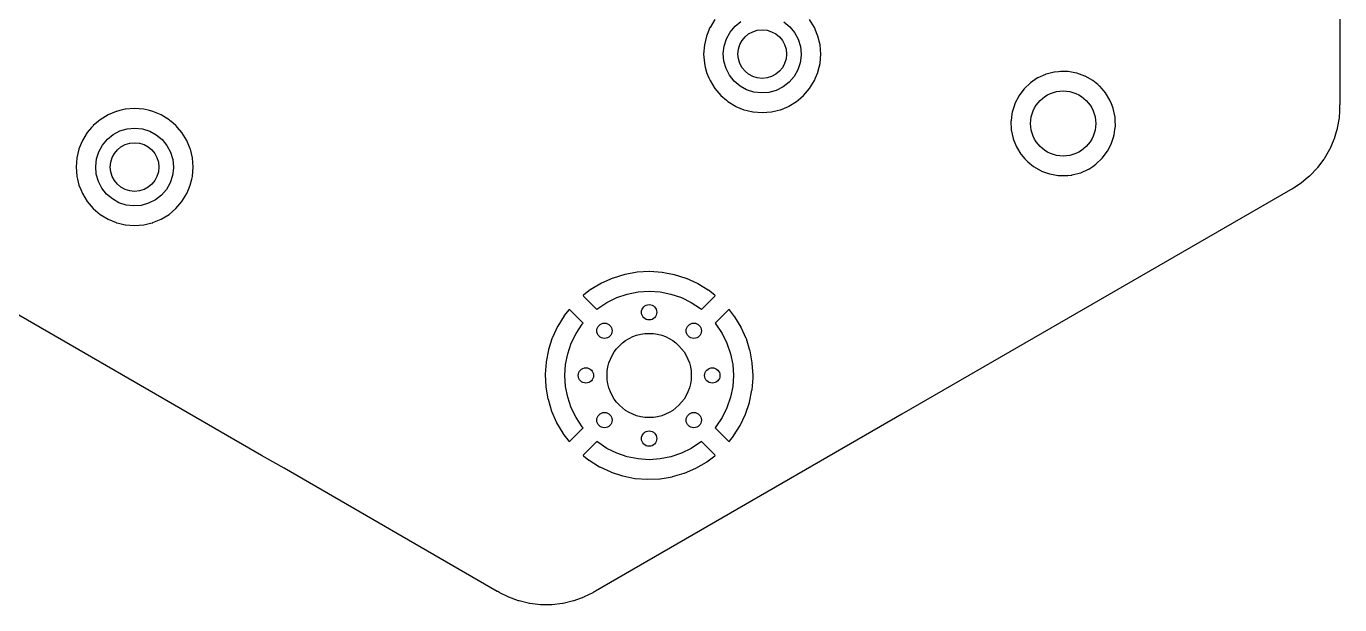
# Model space of a CAD drawing. Extents: x 189 to 319, y -167 to -61.
# Drawn here: x 284.92 to 319.22, y -166.42 to -151.31 of the extents above; entities that cross this region are included whole.
import ezdxf

# ---------------------------------------------------------------- set-up
doc = ezdxf.new("R2010")
doc.units = 0
doc.layers.add('BLACK', color=7, linetype='CONTINUOUS')

msp = doc.modelspace()

# ---------------------------------------------------------------- linework, layer by layer
at = {"layer": 'BLACK', "linetype": 'CONTINUOUS'}
for p, q in [((319.222, -144.807), (319.222, -153.354)), ((302.903, -151.135), (302.778, -151.34)), ((303.43, -151.308), (303.584, -151.184)), ((304.709, -151.192), (304.861, -151.318)), ((305.503, -151.34), (305.378, -151.135)), ((302.685, -151.566), (302.631, -151.79)), ((302.686, -151.562), (302.685, -151.566)), ((302.703, -151.521), (302.686, -151.562)), ((302.776, -151.344), (302.703, -151.521)), ((302.778, -151.34), (302.776, -151.344)), ((302.776, -151.344), (302.776, -151.344)), ((303.207, -151.634), (303.302, -151.46)), ((303.302, -151.46), (303.43, -151.308)), ((304.861, -151.318), (304.987, -151.472)), ((304.987, -151.472), (305.08, -151.647)), ((305.505, -151.344), (305.503, -151.34)), ((305.578, -151.521), (305.505, -151.344)), ((305.505, -151.344), (305.505, -151.344)), ((305.595, -151.562), (305.578, -151.521)), ((305.596, -151.566), (305.595, -151.562)), ((305.65, -151.79), (305.596, -151.566)), ((302.63, -151.795), (302.611, -152.034)), ((302.631, -151.79), (302.63, -151.795)), ((302.631, -151.79), (302.631, -151.79)), ((303.125, -152.02), (303.147, -151.823)), ((303.147, -151.823), (303.207, -151.634)), ((305.08, -151.647), (305.137, -151.837)), ((305.137, -151.837), (305.156, -152.034)), ((305.651, -151.795), (305.65, -151.79)), ((305.65, -151.79), (305.65, -151.79)), ((305.67, -152.034), (305.651, -151.795)), ((302.611, -152.034), (302.63, -152.273)), ((302.63, -152.273), (302.631, -152.278)), ((302.631, -152.278), (302.631, -152.278)), ((302.631, -152.278), (302.654, -152.373)), ((303.141, -152.218), (303.125, -152.02)), ((303.196, -152.408), (303.141, -152.218)), ((305.131, -152.259), (305.069, -152.447)), ((305.156, -152.062), (305.131, -152.259)), ((305.156, -152.034), (305.156, -152.062)), ((305.627, -152.373), (305.65, -152.278)), ((305.65, -152.278), (305.651, -152.273)), ((305.65, -152.278), (305.65, -152.278)), ((305.651, -152.273), (305.67, -152.034)), ((302.654, -152.373), (302.686, -152.507)), ((302.686, -152.507), (302.688, -152.511)), ((302.688, -152.511), (302.688, -152.511)), ((302.688, -152.511), (302.748, -152.655)), ((303.286, -152.584), (303.196, -152.408)), ((303.41, -152.74), (303.286, -152.584)), ((304.971, -152.62), (304.841, -152.77)), ((305.069, -152.447), (304.971, -152.62)), ((305.533, -152.655), (305.593, -152.511)), ((305.593, -152.511), (305.595, -152.507)), ((305.593, -152.511), (305.593, -152.511)), ((305.595, -152.507), (305.627, -152.373)), ((311.542, -152.563), (311.341, -152.653)), ((311.547, -152.56), (311.542, -152.563)), ((311.542, -152.563), (311.542, -152.563)), ((311.552, -152.559), (311.547, -152.56)), ((311.765, -152.504), (311.552, -152.559)), ((311.552, -152.559), (311.552, -152.559)), ((311.77, -152.502), (311.765, -152.504)), ((311.765, -152.504), (311.765, -152.504)), ((311.775, -152.502), (311.77, -152.502)), ((311.875, -152.494), (311.775, -152.502)), ((311.775, -152.502), (311.775, -152.502)), ((311.942, -152.488), (311.875, -152.494)), ((312.104, -152.488), (311.942, -152.488)), ((312.106, -152.488), (312.104, -152.488)), ((312.111, -152.488), (312.106, -152.488)), ((312.106, -152.488), (312.106, -152.488)), ((312.128, -152.489), (312.111, -152.488)), ((312.132, -152.49), (312.128, -152.489)), ((312.35, -152.529), (312.132, -152.49)), ((312.132, -152.49), (312.132, -152.49)), ((312.355, -152.53), (312.35, -152.529)), ((312.35, -152.529), (312.35, -152.529)), ((312.36, -152.532), (312.355, -152.53)), ((312.567, -152.607), (312.36, -152.532)), ((312.36, -152.532), (312.36, -152.532)), ((312.572, -152.609), (312.567, -152.607)), ((312.567, -152.607), (312.567, -152.607)), ((312.773, -152.723), (312.572, -152.609)), ((302.748, -152.655), (302.778, -152.728)), ((302.778, -152.728), (302.903, -152.933)), ((302.903, -152.933), (303.059, -153.115)), ((303.561, -152.868), (303.41, -152.74)), ((303.734, -152.965), (303.561, -152.868)), ((303.922, -153.026), (303.734, -152.965)), ((304.685, -152.892), (304.508, -152.981)), ((304.841, -152.77), (304.685, -152.892)), ((305.222, -153.115), (305.378, -152.933)), ((305.378, -152.933), (305.503, -152.728)), ((305.503, -152.728), (305.533, -152.655)), ((310.978, -152.943), (310.84, -153.128)), ((311.145, -152.784), (310.978, -152.943)), ((311.271, -152.699), (311.145, -152.784)), ((311.332, -152.658), (311.271, -152.699)), ((311.336, -152.655), (311.332, -152.658)), ((311.332, -152.658), (311.332, -152.658)), ((311.341, -152.653), (311.336, -152.655)), ((312.777, -152.726), (312.773, -152.723)), ((312.902, -152.829), (312.777, -152.726)), ((312.777, -152.726), (312.777, -152.726)), ((312.951, -152.869), (312.902, -152.829)), ((312.955, -152.873), (312.951, -152.869)), ((313.015, -152.943), (312.955, -152.873)), ((312.955, -152.873), (312.955, -152.873)), ((313.102, -153.043), (313.015, -152.943)), ((303.059, -153.115), (303.063, -153.119)), ((303.063, -153.119), (303.206, -153.241)), ((303.206, -153.241), (303.242, -153.271)), ((303.242, -153.271), (303.446, -153.397)), ((304.119, -153.05), (303.922, -153.026)), ((304.317, -153.035), (304.119, -153.05)), ((304.508, -152.981), (304.317, -153.035)), ((304.835, -153.397), (305.039, -153.271)), ((305.039, -153.271), (305.075, -153.241)), ((305.075, -153.241), (305.218, -153.119)), ((305.218, -153.119), (305.222, -153.115)), ((310.748, -153.311), (310.736, -153.334)), ((310.838, -153.133), (310.748, -153.311)), ((310.84, -153.128), (310.838, -153.133)), ((313.222, -153.241), (313.102, -153.043)), ((313.259, -153.334), (313.222, -153.241)), ((287.056, -153.622), (286.851, -153.747)), ((287.06, -153.62), (287.056, -153.622)), ((287.273, -153.532), (287.06, -153.62)), ((287.06, -153.62), (287.06, -153.62)), ((287.277, -153.53), (287.273, -153.532)), ((287.273, -153.532), (287.273, -153.532)), ((287.363, -153.509), (287.277, -153.53)), ((287.506, -153.475), (287.363, -153.509)), ((287.511, -153.474), (287.506, -153.475)), ((287.506, -153.475), (287.506, -153.475)), ((287.75, -153.455), (287.511, -153.474)), ((287.989, -153.474), (287.75, -153.455)), ((287.994, -153.475), (287.989, -153.474)), ((288.137, -153.509), (287.994, -153.475)), ((287.994, -153.475), (287.994, -153.475)), ((288.223, -153.53), (288.137, -153.509)), ((288.227, -153.532), (288.223, -153.53)), ((288.44, -153.62), (288.227, -153.532)), ((288.227, -153.532), (288.227, -153.532)), ((288.444, -153.622), (288.44, -153.62)), ((288.44, -153.62), (288.44, -153.62)), ((288.649, -153.747), (288.444, -153.622)), ((303.446, -153.397), (303.451, -153.399)), ((303.451, -153.399), (303.451, -153.399)), ((303.451, -153.399), (303.663, -153.487)), ((303.663, -153.487), (303.668, -153.488)), ((303.668, -153.488), (303.749, -153.508)), ((303.749, -153.508), (303.896, -153.543)), ((303.896, -153.543), (303.896, -153.543)), ((303.896, -153.543), (303.901, -153.544)), ((303.901, -153.544), (304.14, -153.563)), ((304.14, -153.563), (304.38, -153.544)), ((304.38, -153.544), (304.384, -153.543)), ((304.384, -153.543), (304.531, -153.508)), ((304.384, -153.543), (304.384, -153.543)), ((304.531, -153.508), (304.613, -153.488)), ((304.613, -153.488), (304.618, -153.487)), ((304.618, -153.487), (304.83, -153.399)), ((304.83, -153.399), (304.835, -153.397)), ((304.83, -153.399), (304.83, -153.399)), ((310.663, -153.591), (310.638, -153.776)), ((310.668, -153.554), (310.663, -153.591)), ((310.669, -153.549), (310.668, -153.554)), ((310.716, -153.397), (310.669, -153.549)), ((310.669, -153.549), (310.669, -153.549)), ((310.736, -153.334), (310.716, -153.397)), ((313.303, -153.447), (313.259, -153.334)), ((313.307, -153.455), (313.303, -153.447)), ((313.354, -153.681), (313.307, -153.455)), ((319.215, -153.53), (319.206, -153.681)), ((319.22, -153.438), (319.215, -153.53)), ((319.22, -153.373), (319.217, -153.397)), ((319.217, -153.397), (319.218, -153.409)), ((319.218, -153.409), (319.219, -153.414)), ((319.219, -153.414), (319.22, -153.438)), ((319.222, -153.354), (319.22, -153.373)), ((286.627, -153.952), (286.513, -154.085)), ((286.665, -153.907), (286.627, -153.952)), ((286.669, -153.903), (286.665, -153.907)), ((286.806, -153.786), (286.669, -153.903)), ((286.847, -153.75), (286.806, -153.786)), ((286.851, -153.747), (286.847, -153.75)), ((286.847, -153.75), (286.847, -153.75)), ((287.369, -154.042), (287.56, -153.986)), ((287.56, -153.986), (287.757, -153.968)), ((287.757, -153.968), (287.954, -153.989)), ((287.954, -153.989), (288.144, -154.047)), ((288.653, -153.75), (288.649, -153.747)), ((288.691, -153.783), (288.653, -153.75)), ((288.653, -153.75), (288.653, -153.75)), ((288.694, -153.786), (288.691, -153.783)), ((288.831, -153.903), (288.694, -153.786)), ((288.835, -153.907), (288.831, -153.903)), ((288.873, -153.952), (288.835, -153.907)), ((288.987, -154.085), (288.873, -153.952)), ((310.638, -153.776), (310.637, -153.783)), ((310.637, -153.783), (310.646, -154.014)), ((313.332, -154.14), (313.35, -154.008)), ((313.35, -154.008), (313.362, -153.917)), ((313.358, -153.787), (313.354, -153.681)), ((313.362, -153.903), (313.358, -153.787)), ((313.363, -153.912), (313.362, -153.903)), ((313.362, -153.917), (313.363, -153.912)), ((313.362, -153.917), (313.362, -153.917)), ((319.153, -153.985), (319.128, -154.067)), ((319.156, -153.97), (319.153, -153.985)), ((319.204, -153.699), (319.156, -153.969)), ((319.156, -153.969), (319.156, -153.97)), ((319.206, -153.685), (319.204, -153.699)), ((319.206, -153.681), (319.206, -153.685)), ((286.386, -154.294), (286.298, -154.507)), ((286.387, -154.29), (286.386, -154.294)), ((286.386, -154.294), (286.386, -154.294)), ((286.513, -154.085), (286.387, -154.29)), ((286.912, -154.41), (287.039, -154.258)), ((287.039, -154.258), (287.194, -154.134)), ((287.194, -154.134), (287.369, -154.042)), ((288.144, -154.047), (288.318, -154.142)), ((288.318, -154.142), (288.471, -154.268)), ((288.471, -154.268), (288.596, -154.422)), ((289.113, -154.29), (288.987, -154.085)), ((289.114, -154.294), (289.113, -154.29)), ((289.202, -154.507), (289.114, -154.294)), ((289.114, -154.294), (289.114, -154.294)), ((310.646, -154.014), (310.693, -154.239)), ((310.693, -154.239), (310.695, -154.244)), ((310.695, -154.244), (310.695, -154.244)), ((310.695, -154.244), (310.715, -154.294)), ((310.715, -154.294), (310.778, -154.454)), ((313.264, -154.361), (313.314, -154.2)), ((313.314, -154.2), (313.331, -154.145)), ((313.331, -154.145), (313.332, -154.14)), ((313.331, -154.145), (313.331, -154.145)), ((319.069, -154.262), (318.96, -154.515)), ((319.074, -154.248), (319.069, -154.262)), ((319.128, -154.067), (319.074, -154.248)), ((286.294, -154.516), (286.241, -154.74)), ((286.296, -154.512), (286.294, -154.516)), ((286.298, -154.507), (286.296, -154.512)), ((286.756, -154.773), (286.816, -154.584)), ((286.816, -154.584), (286.912, -154.41)), ((288.596, -154.422), (288.689, -154.597)), ((288.689, -154.597), (288.747, -154.787)), ((289.204, -154.512), (289.202, -154.507)), ((289.206, -154.516), (289.204, -154.512)), ((289.259, -154.74), (289.206, -154.516)), ((310.778, -154.454), (310.898, -154.651)), ((310.898, -154.651), (310.901, -154.655)), ((310.901, -154.655), (310.997, -154.766)), ((313.022, -154.751), (313.16, -154.566)), ((313.16, -154.566), (313.214, -154.458)), ((313.214, -154.458), (313.262, -154.365)), ((313.262, -154.365), (313.264, -154.361)), ((313.262, -154.365), (313.262, -154.365)), ((318.953, -154.528), (318.816, -154.766)), ((318.96, -154.515), (318.953, -154.528)), ((286.24, -154.745), (286.221, -154.984)), ((286.221, -154.984), (286.24, -155.223)), ((286.241, -154.74), (286.24, -154.745)), ((286.241, -154.74), (286.241, -154.74)), ((286.734, -154.97), (286.756, -154.773)), ((286.751, -155.168), (286.734, -154.97)), ((288.766, -155.012), (288.741, -155.209)), ((288.747, -154.787), (288.766, -154.984)), ((288.766, -154.984), (288.766, -155.012)), ((289.26, -154.745), (289.259, -154.74)), ((289.259, -154.74), (289.259, -154.74)), ((289.279, -154.984), (289.26, -154.745)), ((289.26, -155.223), (289.279, -154.984)), ((310.997, -154.766), (311.049, -154.825)), ((311.049, -154.825), (311.075, -154.846)), ((311.075, -154.846), (311.223, -154.968)), ((311.223, -154.968), (311.223, -154.968)), ((311.223, -154.968), (311.227, -154.972)), ((311.227, -154.972), (311.428, -155.086)), ((312.664, -155.039), (312.668, -155.036)), ((312.668, -155.036), (312.772, -154.967)), ((312.668, -155.036), (312.668, -155.036)), ((312.772, -154.967), (312.855, -154.911)), ((312.855, -154.911), (313.022, -154.751)), ((318.634, -155.01), (318.445, -155.21)), ((318.643, -154.999), (318.634, -155.01)), ((318.808, -154.778), (318.643, -154.999)), ((318.643, -154.999), (318.643, -154.999)), ((318.816, -154.766), (318.808, -154.778)), ((286.24, -155.223), (286.241, -155.228)), ((286.241, -155.228), (286.241, -155.228)), ((286.241, -155.228), (286.258, -155.302)), ((286.258, -155.302), (286.296, -155.457)), ((286.805, -155.358), (286.751, -155.168)), ((286.896, -155.534), (286.805, -155.358)), ((288.741, -155.209), (288.678, -155.397)), ((289.204, -155.457), (289.242, -155.302)), ((289.242, -155.302), (289.259, -155.228)), ((289.259, -155.228), (289.26, -155.223)), ((289.259, -155.228), (289.259, -155.228)), ((311.428, -155.086), (311.433, -155.088)), ((311.433, -155.088), (311.433, -155.088)), ((311.433, -155.088), (311.64, -155.163)), ((311.64, -155.163), (311.64, -155.163)), ((311.64, -155.163), (311.645, -155.164)), ((311.645, -155.164), (311.65, -155.165)), ((311.65, -155.165), (311.65, -155.165)), ((311.65, -155.165), (311.868, -155.205)), ((311.868, -155.205), (311.868, -155.205)), ((311.868, -155.205), (311.872, -155.206)), ((311.872, -155.206), (311.889, -155.206)), ((311.889, -155.206), (311.894, -155.207)), ((311.894, -155.207), (311.894, -155.207)), ((311.894, -155.207), (311.896, -155.207)), ((311.896, -155.207), (312.058, -155.207)), ((312.058, -155.207), (312.125, -155.201)), ((312.125, -155.201), (312.225, -155.193)), ((312.225, -155.193), (312.225, -155.192)), ((312.225, -155.192), (312.23, -155.192)), ((312.23, -155.192), (312.235, -155.191)), ((312.235, -155.191), (312.448, -155.135)), ((312.235, -155.191), (312.235, -155.191)), ((312.448, -155.135), (312.453, -155.134)), ((312.448, -155.135), (312.448, -155.135)), ((312.453, -155.134), (312.458, -155.132)), ((312.458, -155.132), (312.659, -155.042)), ((312.458, -155.132), (312.458, -155.132)), ((312.659, -155.042), (312.664, -155.039)), ((318.402, -155.247), (318.224, -155.397)), ((318.435, -155.22), (318.402, -155.247)), ((318.445, -155.21), (318.435, -155.22)), ((286.296, -155.457), (286.298, -155.461)), ((286.298, -155.461), (286.298, -155.461)), ((286.298, -155.461), (286.344, -155.574)), ((286.344, -155.574), (286.387, -155.678)), ((286.387, -155.678), (286.513, -155.883)), ((287.019, -155.69), (286.896, -155.534)), ((287.17, -155.818), (287.019, -155.69)), ((288.451, -155.72), (288.294, -155.842)), ((288.58, -155.57), (288.451, -155.72)), ((288.678, -155.397), (288.58, -155.57)), ((288.987, -155.883), (289.113, -155.678)), ((289.113, -155.678), (289.156, -155.574)), ((289.156, -155.574), (289.202, -155.461)), ((289.202, -155.461), (289.204, -155.457)), ((289.202, -155.461), (289.202, -155.461)), ((317.94, -155.582), (307.788, -161.443)), ((317.954, -155.573), (317.94, -155.582)), ((317.972, -155.559), (317.954, -155.573)), ((317.979, -155.553), (317.972, -155.559)), ((317.972, -155.559), (317.972, -155.559)), ((317.988, -155.55), (317.979, -155.553)), ((318.011, -155.538), (317.988, -155.55)), ((318.212, -155.406), (318.011, -155.538)), ((318.224, -155.397), (318.212, -155.406)), ((286.513, -155.883), (286.516, -155.887)), ((286.516, -155.887), (286.516, -155.887)), ((286.516, -155.887), (286.62, -156.008)), ((286.62, -156.008), (286.669, -156.065)), ((286.669, -156.065), (286.851, -156.221)), ((287.343, -155.915), (287.17, -155.818)), ((287.532, -155.976), (287.343, -155.915)), ((287.729, -156), (287.532, -155.976)), ((287.926, -155.985), (287.729, -156)), ((288.117, -155.931), (287.926, -155.985)), ((288.294, -155.842), (288.117, -155.931)), ((288.649, -156.221), (288.831, -156.065)), ((288.831, -156.065), (288.88, -156.008)), ((288.88, -156.008), (288.984, -155.887)), ((288.984, -155.887), (288.987, -155.883)), ((288.984, -155.887), (288.984, -155.887)), ((286.851, -156.221), (287.056, -156.347)), ((287.056, -156.347), (287.06, -156.349)), ((287.06, -156.349), (287.06, -156.349)), ((287.06, -156.349), (287.273, -156.437)), ((288.227, -156.437), (288.44, -156.349)), ((288.44, -156.349), (288.444, -156.347)), ((288.44, -156.349), (288.44, -156.349)), ((288.444, -156.347), (288.649, -156.221)), ((287.273, -156.437), (287.277, -156.438)), ((287.277, -156.438), (287.332, -156.452)), ((287.332, -156.452), (287.506, -156.493)), ((287.506, -156.493), (287.506, -156.493)), ((287.506, -156.493), (287.511, -156.494)), ((287.511, -156.494), (287.75, -156.513)), ((287.75, -156.513), (287.989, -156.494)), ((287.989, -156.494), (287.994, -156.493)), ((287.994, -156.493), (288.168, -156.452)), ((287.994, -156.493), (287.994, -156.493)), ((288.168, -156.452), (288.223, -156.438)), ((288.223, -156.438), (288.227, -156.437)), ((300.872, -157.734), (300.558, -157.789)), ((300.879, -157.733), (300.872, -157.734)), ((301.198, -157.715), (300.879, -157.733)), ((301.205, -157.715), (301.198, -157.715)), ((301.524, -157.736), (301.205, -157.715)), ((301.531, -157.737), (301.524, -157.736)), ((301.845, -157.796), (301.531, -157.737)), ((299.94, -158.019), (299.666, -158.182)), ((299.947, -158.016), (299.94, -158.019)), ((300.238, -157.887), (299.947, -158.016)), ((300.245, -157.884), (300.238, -157.887)), ((300.551, -157.791), (300.245, -157.884)), ((300.558, -157.789), (300.551, -157.791)), ((301.852, -157.798), (301.845, -157.796)), ((302.156, -157.894), (301.852, -157.798)), ((302.163, -157.897), (302.156, -157.894)), ((302.454, -158.029), (302.163, -157.897)), ((302.46, -158.032), (302.454, -158.029)), ((302.733, -158.198), (302.46, -158.032)), ((287.411, -160.403), (283.84, -158.341)), ((299.474, -158.33), (299.465, -158.341)), ((299.465, -158.341), (299.472, -158.353)), ((299.472, -158.353), (299.823, -158.704)), ((299.66, -158.186), (299.474, -158.33)), ((299.666, -158.182), (299.66, -158.186)), ((300.087, -158.523), (300.346, -158.395)), ((300.346, -158.395), (300.618, -158.303)), ((300.618, -158.303), (300.9, -158.247)), ((300.9, -158.247), (301.188, -158.228)), ((301.188, -158.228), (301.475, -158.247)), ((301.475, -158.247), (301.757, -158.303)), ((301.757, -158.303), (302.029, -158.395)), ((302.029, -158.395), (302.287, -158.523)), ((302.552, -158.704), (302.902, -158.354)), ((302.739, -158.203), (302.733, -158.198)), ((302.901, -158.331), (302.739, -158.203)), ((302.909, -158.341), (302.901, -158.331)), ((302.902, -158.354), (302.909, -158.341)), ((299.09, -158.714), (298.97, -158.865)), ((299.101, -158.707), (299.09, -158.714)), ((299.114, -158.714), (299.101, -158.707)), ((299.464, -159.064), (299.114, -158.714)), ((299.823, -158.704), (299.848, -158.683)), ((299.848, -158.683), (300.087, -158.523)), ((302.287, -158.523), (302.527, -158.683)), ((302.527, -158.683), (302.552, -158.704)), ((303.262, -158.713), (302.911, -159.064)), ((303.274, -158.706), (303.262, -158.713)), ((303.285, -158.715), (303.274, -158.706)), ((303.421, -158.888), (303.285, -158.715)), ((298.795, -159.149), (298.661, -159.439)), ((298.799, -159.143), (298.795, -159.149)), ((298.966, -158.871), (298.799, -159.143)), ((298.97, -158.865), (298.966, -158.871)), ((299.282, -159.328), (299.442, -159.089)), ((299.442, -159.089), (299.464, -159.064)), ((302.911, -159.064), (302.933, -159.089)), ((302.933, -159.089), (303.093, -159.328)), ((303.425, -158.895), (303.421, -158.888)), ((303.59, -159.168), (303.425, -158.895)), ((298.659, -159.446), (298.561, -159.75)), ((298.661, -159.439), (298.659, -159.446)), ((299.155, -159.586), (299.282, -159.328)), ((303.093, -159.328), (303.22, -159.586)), ((303.593, -159.175), (303.59, -159.168)), ((303.724, -159.466), (303.593, -159.175)), ((303.726, -159.473), (303.724, -159.466)), ((303.821, -159.777), (303.726, -159.473)), ((298.559, -159.757), (298.498, -160.07)), ((298.561, -159.75), (298.559, -159.757)), ((299.062, -159.859), (299.155, -159.586)), ((303.22, -159.586), (303.313, -159.859)), ((303.823, -159.785), (303.821, -159.777)), ((303.88, -160.098), (303.823, -159.785)), ((298.497, -160.078), (298.475, -160.396)), ((298.498, -160.07), (298.497, -160.078)), ((298.988, -160.428), (299.006, -160.141)), ((299.006, -160.141), (299.062, -159.859)), ((303.313, -159.859), (303.369, -160.141)), ((303.369, -160.141), (303.387, -160.428)), ((303.881, -160.106), (303.88, -160.098)), ((303.9, -160.426), (303.881, -160.106)), ((291.067, -162.514), (287.411, -160.403)), ((298.475, -160.396), (298.475, -160.403)), ((298.475, -160.403), (298.491, -160.722)), ((299.006, -160.715), (298.988, -160.428)), ((303.387, -160.428), (303.369, -160.715)), ((303.874, -160.806), (303.9, -160.487)), ((303.9, -160.43), (303.9, -160.426)), ((303.9, -160.483), (303.9, -160.43)), ((303.9, -160.487), (303.9, -160.483)), ((298.491, -160.722), (298.492, -160.729)), ((298.492, -160.729), (298.546, -161.044)), ((299.062, -160.997), (299.006, -160.715)), ((303.369, -160.715), (303.313, -160.997)), ((303.809, -161.126), (303.873, -160.814)), ((303.873, -160.814), (303.874, -160.806)), ((298.546, -161.044), (298.547, -161.051)), ((298.547, -161.051), (298.639, -161.357)), ((299.155, -161.27), (299.062, -160.997)), ((303.313, -160.997), (303.22, -161.27)), ((303.706, -161.436), (303.807, -161.134)), ((303.807, -161.134), (303.809, -161.126)), ((298.639, -161.357), (298.641, -161.364)), ((298.641, -161.364), (298.769, -161.656)), ((299.282, -161.528), (299.155, -161.27)), ((299.442, -161.767), (299.282, -161.528)), ((307.788, -161.443), (299.789, -166.062)), ((303.093, -161.528), (302.933, -161.767)), ((303.22, -161.27), (303.093, -161.528)), ((303.567, -161.731), (303.703, -161.443)), ((303.703, -161.443), (303.706, -161.436)), ((298.769, -161.656), (298.772, -161.663)), ((298.772, -161.663), (298.934, -161.938)), ((299.113, -162.144), (299.464, -161.792)), ((299.464, -161.792), (299.442, -161.767)), ((302.933, -161.767), (302.911, -161.792)), ((302.911, -161.792), (303.261, -162.142)), ((303.393, -162.008), (303.563, -161.738)), ((303.563, -161.738), (303.567, -161.731)), ((298.934, -161.938), (298.938, -161.944)), ((298.938, -161.944), (299.089, -162.142)), ((299.089, -162.142), (299.1, -162.15)), ((299.1, -162.15), (299.113, -162.144)), ((299.823, -162.151), (299.473, -162.501)), ((299.848, -162.173), (299.823, -162.151)), ((300.087, -162.333), (299.848, -162.173)), ((302.527, -162.173), (302.287, -162.333)), ((302.552, -162.151), (302.527, -162.173)), ((302.904, -162.503), (302.552, -162.151)), ((303.261, -162.142), (303.274, -162.149)), ((303.274, -162.149), (303.284, -162.142)), ((303.284, -162.142), (303.388, -162.014)), ((303.388, -162.014), (303.393, -162.008)), ((291.654, -162.853), (291.067, -162.514)), ((299.473, -162.501), (299.466, -162.514)), ((299.466, -162.514), (299.474, -162.525)), ((299.474, -162.525), (299.613, -162.637)), ((300.346, -162.46), (300.087, -162.333)), ((300.618, -162.553), (300.346, -162.46)), ((300.9, -162.609), (300.618, -162.553)), ((301.757, -162.553), (301.475, -162.609)), ((302.029, -162.46), (301.757, -162.553)), ((302.287, -162.333), (302.029, -162.46)), ((302.692, -162.685), (302.902, -162.527)), ((302.902, -162.527), (302.91, -162.515)), ((302.91, -162.515), (302.904, -162.503)), ((297.218, -166.066), (291.654, -162.853)), ((299.613, -162.637), (299.619, -162.641)), ((299.619, -162.641), (299.89, -162.81)), ((299.89, -162.81), (299.896, -162.814)), ((299.896, -162.814), (300.185, -162.949)), ((301.188, -162.628), (300.9, -162.609)), ((301.475, -162.609), (301.188, -162.628)), ((302.11, -162.979), (302.403, -162.853)), ((302.403, -162.853), (302.41, -162.85)), ((302.41, -162.85), (302.686, -162.69)), ((302.686, -162.69), (302.692, -162.685)), ((300.185, -162.949), (300.192, -162.952)), ((300.192, -162.952), (300.495, -163.051)), ((300.495, -163.051), (300.503, -163.053)), ((300.503, -163.053), (300.816, -163.115)), ((300.816, -163.115), (300.823, -163.116)), ((300.823, -163.116), (301.141, -163.14)), ((301.141, -163.14), (301.149, -163.14)), ((301.149, -163.14), (301.467, -163.126)), ((301.467, -163.126), (301.475, -163.125)), ((301.475, -163.125), (301.789, -163.073)), ((301.789, -163.073), (301.797, -163.071)), ((301.797, -163.071), (302.103, -162.982)), ((302.103, -162.982), (302.11, -162.979)), ((297.233, -166.073), (297.218, -166.066)), ((297.262, -166.085), (297.233, -166.073)), ((297.269, -166.091), (297.262, -166.085)), ((297.292, -166.105), (297.269, -166.091)), ((297.269, -166.091), (297.269, -166.091)), ((297.269, -166.091), (297.269, -166.091)), ((297.506, -166.213), (297.292, -166.105)), ((297.52, -166.219), (297.506, -166.213)), ((297.778, -166.313), (297.52, -166.219)), ((297.792, -166.317), (297.778, -166.313)), ((298.06, -166.381), (297.792, -166.317)), ((299.208, -166.317), (298.94, -166.381)), ((299.222, -166.313), (299.208, -166.317)), ((299.48, -166.219), (299.222, -166.313)), ((299.494, -166.213), (299.48, -166.219)), ((299.715, -166.102), (299.494, -166.213)), ((299.735, -166.089), (299.715, -166.102)), ((299.749, -166.079), (299.735, -166.089)), ((299.757, -166.075), (299.749, -166.079)), ((299.771, -166.07), (299.757, -166.075)), ((299.757, -166.075), (299.757, -166.075)), ((299.789, -166.062), (299.771, -166.07)), ((298.075, -166.383), (298.06, -166.381)), ((298.348, -166.415), (298.075, -166.383)), ((298.362, -166.416), (298.348, -166.415)), ((298.638, -166.416), (298.362, -166.416)), ((298.652, -166.415), (298.638, -166.416)), ((298.925, -166.383), (298.652, -166.415)), ((298.94, -166.381), (298.925, -166.383))]:
    msp.add_line(p, q, dxfattribs=at)
at = {"layer": 'BLACK'}
for centre, radius in [((304.14, -152.034), 0.635), ((312, -153.847), 0.8509), ((287.75, -154.984), 0.635), ((301.188, -158.778), 0.2), ((300.021, -159.261), 0.2), ((302.354, -159.261), 0.2), ((301.188, -160.428), 1.1), ((299.537, -160.428), 0.2), ((302.837, -160.428), 0.2), ((300.021, -161.595), 0.2), ((302.354, -161.595), 0.2), ((301.188, -162.078), 0.2)]:
    msp.add_circle(centre, radius, dxfattribs=at)

doc.saveas('drawing.dxf')
